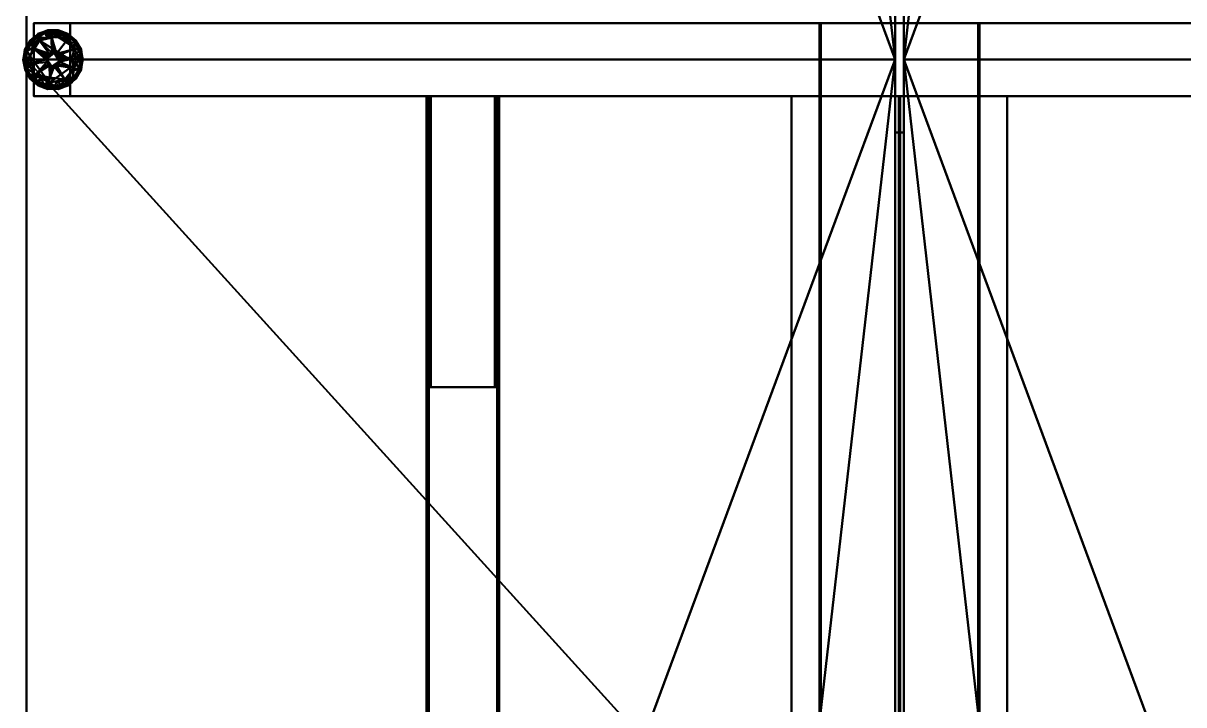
# Model space of a CAD drawing. Header units: millimetres. Extents: x -602 to 604, y -1000 to 2600.
# Drawn here: x -602 to 195, y 957 to 1425 of the extents above; entities that cross this region are included whole.
import ezdxf

# ---------------------------------------------------------------- set-up
doc = ezdxf.new("R2010")
doc.units = ezdxf.units.MM
doc.layers.add('I-FURN', color=7, linetype='Continuous', lineweight=40)

msp = doc.modelspace()

# ---------------------------------------------------------------- meshes
at = {"layer": 'I-FURN', "color": 254, "true_color": 0xd7ccc1}
mesh = msp.add_polyface(dxfattribs=at)
corners = [(-600.03, 2600, 740), (-600.03, 1400, 740), (-3, 1400, 740), (-3, 2600, 740), (-176.04, 2135.57, 740), (-56.24, 2135.57, 740), (-56.24, 1866.76, 740), (-176.04, 1866.76, 740)]
mesh.append_faces([[corners[k] for k in face] for face in [(4, 0, 7)]], dxfattribs={"vtx0": -1, "vtx1": -1, "color": 254})
mesh.append_faces([[corners[k] for k in face] for face in [(3, 5, 6, 2), (2, 6, 7)]], dxfattribs={"vtx0": -1, "vtx2": -1, "color": 254})
mesh.append_faces([[corners[k] for k in face] for face in [(1, 2, 7, 0)]], dxfattribs={"vtx1": -1, "vtx2": -1, "color": 254})
mesh.append_faces([[corners[k] for k in face] for face in [(3, 0, 4, 5)]], dxfattribs={"vtx1": -1, "vtx3": -1, "color": 254})
mesh = msp.add_polyface(dxfattribs=at)
corners = [(-600.03, 2600, 715), (-3, 2600, 715), (-3, 1400, 715), (-600.03, 1400, 715), (-176.04, 2135.57, 715), (-176.04, 1866.76, 715), (-56.24, 1866.76, 715), (-56.24, 2135.57, 715)]
mesh.append_faces([[corners[k] for k in face] for face in [(6, 2, 5)]], dxfattribs={"vtx0": -1, "vtx1": -1, "color": 254})
mesh.append_faces([[corners[k] for k in face] for face in [(4, 0, 1, 7), (0, 4, 5)]], dxfattribs={"vtx0": -1, "vtx2": -1, "color": 254})
mesh.append_faces([[corners[k] for k in face] for face in [(5, 2, 3, 0)]], dxfattribs={"vtx0": -1, "vtx3": -1, "color": 254})
mesh.append_faces([[corners[k] for k in face] for face in [(1, 2, 6, 7)]], dxfattribs={"vtx1": -1, "vtx3": -1, "color": 254})
mesh = msp.add_polyface(dxfattribs=at)
corners = [(-600.03, 1400, 740), (-600.03, 2600, 740), (-600.03, 2600, 715), (-600.03, 1400, 715)]
mesh.append_faces([[corners[k] for k in face] for face in [(0, 1, 2, 3)]], dxfattribs={"color": 254})
mesh = msp.add_polyface(dxfattribs=at)
corners = [(-3, 2600, 740), (-3, 1400, 740), (-3, 1400, 715), (-3, 2600, 715)]
mesh.append_faces([[corners[k] for k in face] for face in [(0, 1, 2, 3)]], dxfattribs={"color": 254})
mesh = msp.add_polyface(dxfattribs=at)
corners = [(600.03, 2600, 740), (3, 2600, 740), (3, 1400, 740), (600.03, 1400, 740), (176.04, 2135.57, 740), (176.04, 1866.76, 740), (56.24, 1866.76, 740), (56.24, 2135.57, 740)]
mesh.append_faces([[corners[k] for k in face] for face in [(6, 2, 5)]], dxfattribs={"vtx0": -1, "vtx1": -1, "color": 254})
mesh.append_faces([[corners[k] for k in face] for face in [(0, 4, 5), (4, 0, 1, 7)]], dxfattribs={"vtx0": -1, "vtx2": -1, "color": 254})
mesh.append_faces([[corners[k] for k in face] for face in [(5, 2, 3, 0)]], dxfattribs={"vtx0": -1, "vtx3": -1, "color": 254})
mesh.append_faces([[corners[k] for k in face] for face in [(6, 7, 1, 2)]], dxfattribs={"vtx1": -1, "vtx3": -1, "color": 254})
mesh = msp.add_polyface(dxfattribs=at)
corners = [(600.03, 2600, 715), (600.03, 1400, 715), (3, 1400, 715), (3, 2600, 715), (176.04, 2135.57, 715), (56.24, 2135.57, 715), (56.24, 1866.76, 715), (176.04, 1866.76, 715)]
mesh.append_faces([[corners[k] for k in face] for face in [(3, 5, 6, 2), (2, 6, 7, 1)]], dxfattribs={"vtx0": -1, "vtx2": -1, "color": 254})
mesh.append_faces([[corners[k] for k in face] for face in [(4, 5, 3, 0), (7, 4, 0, 1)]], dxfattribs={"vtx1": -1, "vtx3": -1, "color": 254})
mesh = msp.add_polyface(dxfattribs=at)
corners = [(3, 1400, 740), (3, 2600, 740), (3, 2600, 715), (3, 1400, 715)]
mesh.append_faces([[corners[k] for k in face] for face in [(0, 1, 2, 3)]], dxfattribs={"color": 254})
at = {"layer": 'I-FURN', "color": 142, "true_color": 0x0080c0, "transparency": 33554496}
mesh = msp.add_polyface(dxfattribs=at)
corners = [(-3, 150, 715), (-3, -900, 715), (-3, -900, 1020.13), (-3, 150, 1020.13), (-3, 1350, 715), (-3, 250, 715), (-3, 250, 1020.13), (-3, 1350, 1020.13), (-3, 2500.05, 715), (-3, 1450, 715), (-3, 1450, 1020.13), (-3, 2500.05, 1020.13)]
mesh.append_faces([[corners[k] for k in face] for face in [(2, 3, 0, 1), (6, 7, 4, 5), (10, 11, 8, 9)]], dxfattribs={"color": 142})
mesh = msp.add_polyface(dxfattribs=at)
corners = [(3, 150, 715), (3, 150, 1020.13), (3, -900, 1020.13), (3, -900, 715), (3, 1350, 715), (3, 1350, 1020.13), (3, 250, 1020.13), (3, 250, 715), (3, 2500.05, 715), (3, 2500.05, 1020.13), (3, 1450, 1020.13), (3, 1450, 715)]
mesh.append_faces([[corners[k] for k in face] for face in [(2, 3, 0, 1), (6, 7, 4, 5), (10, 11, 8, 9)]], dxfattribs={"color": 142})
at = {"layer": 'I-FURN', "color": 250, "true_color": 0x1d1d1d}
mesh = msp.add_polyface(dxfattribs=at)
corners = [(-578.21, 1420.21, 19.4), (-578.27, 1419.87, 17.72), (-578.43, 1418.93, 16.29), (-578.67, 1417.53, 15.33), (-578.95, 1415.87, 15), (-590.97, 1413.15, 15), (-597.55, 1402.72, 15), (-594.82, 1390.71, 15), (-584.4, 1384.13, 15), (-584.69, 1382.47, 15.33), (-584.93, 1381.07, 16.29), (-585.09, 1380.13, 17.72), (-585.15, 1379.8, 19.4), (-591.86, 1382.21, 19.4), (-597.33, 1386.76, 19.4), (-600.91, 1392.91, 19.4), (-602.18, 1399.91, 19.4), (-600.97, 1406.92, 19.4), (-597.45, 1413.1, 19.4), (-592.02, 1417.7, 19.4), (-585.34, 1420.17, 19.4), (-587.32, 1418.25, 16.18), (-593.08, 1384.68, 16.18), (-583.24, 1419.34, 16.49), (-589.6, 1382.29, 16.49), (-594.26, 1407.94, 15), (-596.19, 1396.72, 15), (-599.69, 1406.28, 16.16), (-599.76, 1393.88, 16.18), (-582.59, 1420.18, 19.4), (-589.27, 1381.28, 19.4), (-600.43, 1400.04, 15.89), (-596.33, 1411.71, 15.89), (-591.89, 1415.57, 15.79), (-584.96, 1414.51, 15), (-588.68, 1418.94, 19.4), (-589.91, 1418.4, 17.69), (-593.8, 1416.04, 17.58), (-594.59, 1384.48, 19.4), (-595.58, 1385.4, 17.69), (-597.07, 1388.77, 16.13), (-598.16, 1388.36, 17.75), (-589.61, 1387.42, 15), (-599.12, 1389.83, 19.4), (-582.61, 1417.91, 15.4), (-588.53, 1383.43, 15.4), (-601.58, 1403.42, 19.4), (-601.67, 1401.61, 17.48), (-601.56, 1397.03, 17.58), (-599.21, 1409.8, 17.54), (-596.81, 1413.1, 17.39), (-594.73, 1415.4, 19.4), (-599.98, 1391.78, 17.5), (-601.1, 1405.36, 17.67), (-601.55, 1396.41, 19.4), (-599.21, 1410.01, 19.4)]
mesh.append_faces([[corners[k] for k in face] for face in [(29, 23, 20), (6, 27, 25), (3, 23, 2), (9, 45, 8), (7, 28, 26), (34, 44, 4), (46, 47, 16), (51, 50, 18)]], dxfattribs={"vtx0": -1, "vtx1": -1, "color": 250})
mesh.append_faces([[corners[k] for k in face] for face in [(19, 36, 37), (44, 23, 3), (47, 48, 16), (27, 53, 49), (36, 23, 21), (23, 29, 1), (37, 36, 33), (21, 34, 33), (5, 32, 33), (40, 41, 52), (25, 27, 32), (49, 50, 32), (39, 14, 41), (45, 9, 24), (31, 27, 6), (11, 30, 24), (39, 40, 22), (27, 49, 32), (26, 28, 31), (39, 24, 13), (47, 27, 31), (21, 44, 34), (23, 36, 20), (33, 36, 21), (50, 33, 32), (50, 51, 37), (41, 40, 39), (24, 39, 22), (28, 7, 40), (40, 42, 22), (41, 43, 52), (21, 23, 44), (24, 22, 45), (42, 45, 22), (53, 27, 47), (48, 31, 28), (31, 48, 47), (48, 28, 52), (49, 18, 50), (48, 52, 15), (33, 50, 37), (40, 52, 28), (46, 53, 47), (49, 53, 17)]], dxfattribs={"vtx0": -1, "vtx1": -1, "vtx2": -1, "color": 250})
mesh.append_faces([[corners[k] for k in face] for face in [(40, 7, 42), (32, 5, 25), (24, 10, 11), (24, 9, 10), (41, 14, 43), (45, 42, 8), (52, 43, 15)]], dxfattribs={"vtx0": -1, "vtx2": -1, "color": 250})
mesh.append_faces([[corners[k] for k in face] for face in [(36, 19, 35, 20), (39, 13, 38, 14), (48, 15, 54, 16)]], dxfattribs={"vtx0": -1, "vtx3": -1, "color": 250})
mesh.append_faces([[corners[k] for k in face] for face in [(3, 4, 44), (1, 2, 23), (6, 26, 31), (46, 17, 53), (30, 13, 24), (34, 5, 33), (55, 18, 49, 17), (51, 19, 37)]], dxfattribs={"vtx1": -1, "vtx2": -1, "color": 250})
mesh.append_faces([[corners[k] for k in face] for face in [(29, 0, 1), (11, 12, 30)]], dxfattribs={"vtx2": -1, "color": 250})
mesh = msp.add_polyface(dxfattribs=at)
corners = [(-578.21, 1420.2, 19.4), (-585.36, 1420.16, 19.4), (-592.03, 1417.69, 19.4), (-597.45, 1413.09, 19.41), (-600.98, 1406.92, 19.41), (-602.18, 1399.92, 19.41), (-600.92, 1392.92, 19.41), (-597.34, 1386.77, 19.4), (-591.88, 1382.22, 19.4), (-585.15, 1379.8, 19.4), (-577.99, 1379.84, 19.4), (-571.32, 1382.31, 19.4), (-565.9, 1386.91, 19.41), (-562.38, 1393.08, 19.41), (-561.18, 1400.08, 19.41), (-562.44, 1407.08, 19.41), (-566.02, 1413.22, 19.4), (-571.48, 1417.78, 19.4), (-582.47, 1395.37, 28.28), (-584.01, 1395.92, 28.27), (-585.26, 1396.96, 28.23), (-586.09, 1398.37, 28.18), (-586.38, 1399.98, 28.11), (-586.1, 1401.59, 28.03), (-585.29, 1403, 27.96), (-584.05, 1404.06, 27.9), (-582.52, 1404.63, 27.86), (-580.88, 1404.63, 27.85), (-579.35, 1404.08, 27.86), (-578.09, 1403.04, 27.9), (-577.27, 1401.63, 27.96), (-576.98, 1400.02, 28.03), (-577.25, 1398.41, 28.11), (-578.06, 1397, 28.18), (-579.31, 1395.94, 28.23), (-580.84, 1395.38, 28.27), (-595.39, 1407.88, 25.45), (-582.72, 1415.64, 25.15), (-567.26, 1407.18, 25.17), (-593.77, 1389.78, 26.05), (-573.68, 1386.34, 26.05), (-567.36, 1394.12, 25.91), (-585.25, 1382.4, 24.89), (-599.27, 1397.16, 24.65), (-563.29, 1401.02, 23.89), (-571.31, 1414.44, 24.03), (-568.81, 1400.48, 26.61), (-594.74, 1415.39, 19.41), (-591.98, 1414.3, 24.24), (-588.7, 1418.93, 19.4), (-580.94, 1419.37, 22.52), (-599.13, 1389.85, 19.41), (-583.8, 1387.62, 27.3), (-568.61, 1384.61, 19.41), (-568.08, 1386.71, 23.67), (-593.02, 1384.78, 23.85), (-576.84, 1381.43, 23.59)]
mesh.append_faces([[corners[k] for k in face] for face in [(13, 54, 12), (22, 43, 21), (7, 55, 51), (2, 48, 49), (6, 43, 5), (51, 43, 6), (10, 42, 9), (19, 52, 18), (33, 41, 32), (47, 48, 2), (32, 46, 31), (49, 50, 1), (8, 55, 7)]], dxfattribs={"vtx0": -1, "vtx1": -1, "color": 250})
mesh.append_faces([[corners[k] for k in face] for face in [(25, 48, 36), (54, 40, 11), (48, 37, 49), (41, 40, 54), (48, 47, 36), (26, 37, 48), (42, 56, 52), (35, 52, 40), (38, 16, 45), (45, 17, 50), (38, 45, 28), (46, 44, 38), (41, 13, 44), (44, 46, 41), (46, 32, 41), (8, 42, 55), (28, 45, 37), (4, 43, 36), (15, 38, 44), (36, 43, 22), (43, 51, 39), (39, 52, 19), (42, 10, 56), (45, 50, 37), (41, 34, 40), (50, 49, 37), (54, 13, 41), (52, 55, 42), (21, 43, 39), (52, 39, 55), (46, 38, 29), (51, 55, 39), (11, 40, 56), (52, 56, 40)]], dxfattribs={"vtx0": -1, "vtx1": -1, "vtx2": -1, "color": 250})
mesh.append_faces([[corners[k] for k in face] for face in [(36, 24, 25), (36, 22, 23), (48, 25, 26), (37, 26, 27), (50, 17, 0), (38, 28, 29), (44, 13, 14), (39, 20, 21), (37, 27, 28), (42, 8, 9), (41, 33, 34), (46, 30, 31), (44, 14, 15)]], dxfattribs={"vtx0": -1, "vtx2": -1, "color": 250})
mesh.append_faces([[corners[k] for k in face] for face in [(53, 12, 54, 11), (15, 16, 38), (23, 24, 36), (16, 17, 45), (29, 30, 46), (4, 5, 43), (0, 1, 50), (19, 20, 39), (3, 4, 36), (34, 35, 40), (35, 18, 52), (47, 3, 36), (10, 11, 56)]], dxfattribs={"vtx1": -1, "vtx2": -1, "color": 250})
mesh = msp.add_polyface(dxfattribs=at)
corners = [(-594.97, 1425, 715), (595.24, 1425, 715), (595.24, 1425, 32.81), (570.24, 1425, 32.81), (570.24, 1425, 665), (-569.97, 1425, 665), (-569.97, 1425, 32.81), (-594.97, 1425, 32.81)]
mesh.append_faces([[corners[k] for k in face] for face in [(4, 1, 2, 3)]], dxfattribs={"vtx0": -1, "color": 250})
mesh.append_faces([[corners[k] for k in face] for face in [(7, 0, 5, 6)]], dxfattribs={"vtx1": -1, "color": 250})
mesh.append_faces([[corners[k] for k in face] for face in [(4, 5, 0, 1)]], dxfattribs={"vtx1": -1, "vtx3": -1, "color": 250})
mesh = msp.add_polyface(dxfattribs=at)
corners = [(595.24, 1425, 715), (-594.97, 1425, 715), (-594.97, 1375, 715), (595.24, 1375, 715)]
mesh.append_faces([[corners[k] for k in face] for face in [(3, 0, 1, 2)]], dxfattribs={"color": 250})
mesh = msp.add_polyface(dxfattribs=at)
corners = [(-594.97, 1425, 32.81), (-569.97, 1425, 32.81), (-569.97, 1375, 32.81), (-594.97, 1375, 32.81)]
mesh.append_faces([[corners[k] for k in face] for face in [(3, 0, 1, 2)]], dxfattribs={"color": 250})
mesh = msp.add_polyface(dxfattribs=at)
corners = [(-594.97, 1425, 715), (-594.97, 1425, 32.81), (-594.97, 1375, 32.81), (-594.97, 1375, 715)]
mesh.append_faces([[corners[k] for k in face] for face in [(0, 1, 2, 3)]], dxfattribs={"color": 250})
mesh = msp.add_polyface(dxfattribs=at)
corners = [(-584.4, 1384.13, 15), (-572.38, 1386.85, 15), (-565.81, 1397.28, 15), (-568.53, 1409.29, 15), (-578.95, 1415.87, 15), (-578.67, 1417.53, 15.33), (-578.43, 1418.93, 16.29), (-578.27, 1419.87, 17.72), (-578.21, 1420.21, 19.4), (-571.5, 1417.79, 19.4), (-566.03, 1413.24, 19.4), (-562.44, 1407.09, 19.4), (-561.18, 1400.09, 19.4), (-562.38, 1393.08, 19.4), (-565.91, 1386.9, 19.4), (-571.34, 1382.3, 19.4), (-578.02, 1379.83, 19.4), (-585.15, 1379.8, 19.4), (-585.09, 1380.13, 17.72), (-584.93, 1381.07, 16.29), (-584.69, 1382.47, 15.33), (-576.03, 1381.76, 16.18), (-570.27, 1415.32, 16.18), (-580.11, 1380.66, 16.49), (-573.76, 1417.71, 16.49), (-569.1, 1392.07, 15), (-567.17, 1403.29, 15), (-563.67, 1393.72, 16.16), (-563.59, 1406.12, 16.18), (-580.77, 1379.82, 19.4), (-574.09, 1418.73, 19.4), (-562.92, 1399.97, 15.89), (-567.03, 1388.29, 15.89), (-571.47, 1384.43, 15.79), (-578.39, 1385.49, 15), (-574.68, 1381.06, 19.4), (-573.44, 1381.61, 17.69), (-569.55, 1383.96, 17.58), (-568.76, 1415.52, 19.4), (-567.78, 1414.6, 17.69), (-566.29, 1411.23, 16.13), (-565.19, 1411.64, 17.75), (-573.74, 1412.58, 15), (-564.24, 1410.17, 19.4), (-580.74, 1382.09, 15.4), (-574.83, 1416.57, 15.4), (-561.78, 1396.58, 19.4), (-561.68, 1398.39, 17.48), (-561.79, 1402.97, 17.58), (-564.15, 1390.2, 17.54), (-566.55, 1386.9, 17.39), (-568.63, 1384.6, 19.4), (-563.37, 1408.22, 17.5), (-562.26, 1394.64, 17.67), (-561.81, 1403.59, 19.4), (-564.15, 1389.99, 19.4)]
mesh.append_faces([[corners[k] for k in face] for face in [(29, 23, 16), (2, 27, 25), (5, 45, 4), (3, 28, 26), (34, 44, 0), (46, 47, 12), (51, 50, 14)]], dxfattribs={"vtx0": -1, "vtx1": -1, "color": 250})
mesh.append_faces([[corners[k] for k in face] for face in [(15, 36, 37), (44, 23, 20), (47, 48, 12), (27, 53, 49), (36, 23, 21), (23, 29, 18), (37, 36, 33), (21, 34, 33), (7, 30, 24), (32, 33, 1), (39, 24, 9), (25, 27, 32), (49, 50, 32), (39, 10, 41), (45, 5, 24), (31, 27, 2), (40, 41, 52), (39, 40, 22), (27, 49, 32), (26, 28, 31), (47, 27, 31), (21, 44, 34), (23, 36, 16), (33, 36, 21), (50, 33, 32), (50, 51, 37), (41, 40, 39), (24, 39, 22), (28, 3, 40), (40, 42, 22), (41, 43, 52), (21, 23, 44), (24, 22, 45), (42, 45, 22), (53, 27, 47), (48, 31, 28), (31, 48, 47), (48, 28, 52), (49, 14, 50), (48, 52, 11), (33, 50, 37), (40, 52, 28), (46, 53, 47), (49, 53, 13)]], dxfattribs={"vtx0": -1, "vtx1": -1, "vtx2": -1, "color": 250})
mesh.append_faces([[corners[k] for k in face] for face in [(23, 19, 20), (40, 3, 42), (24, 5, 6), (24, 6, 7), (32, 1, 25), (41, 10, 43), (45, 42, 4), (52, 43, 11)]], dxfattribs={"vtx0": -1, "vtx2": -1, "color": 250})
mesh.append_faces([[corners[k] for k in face] for face in [(36, 15, 35, 16), (39, 9, 38, 10), (48, 11, 54, 12)]], dxfattribs={"vtx0": -1, "vtx3": -1, "color": 250})
mesh.append_faces([[corners[k] for k in face] for face in [(2, 26, 31), (20, 0, 44), (18, 19, 23), (46, 13, 53), (30, 9, 24), (34, 1, 33), (55, 14, 49, 13), (51, 15, 37)]], dxfattribs={"vtx1": -1, "vtx2": -1, "color": 250})
mesh.append_faces([[corners[k] for k in face] for face in [(29, 17, 18), (7, 8, 30)]], dxfattribs={"vtx2": -1, "color": 250})
mesh = msp.add_polyface(dxfattribs=at)
corners = [(-569.97, 1425, 665), (570.24, 1425, 665), (570.24, 1375, 665), (-569.97, 1375, 665)]
mesh.append_faces([[corners[k] for k in face] for face in [(0, 1, 2, 3)]], dxfattribs={"color": 250})
mesh = msp.add_polyface(dxfattribs=at)
corners = [(-569.97, 1425, 32.81), (-569.97, 1425, 665), (-569.97, 1375, 665), (-569.97, 1375, 32.81)]
mesh.append_faces([[corners[k] for k in face] for face in [(0, 1, 2, 3)]], dxfattribs={"color": 250})
mesh = msp.add_polyface(dxfattribs=at)
corners = [(-55, 1375, 665), (-54.1, 1375, 665), (-54.1, 1425, 665), (-55, 1425, 665)]
mesh.append_faces([[corners[k] for k in face] for face in [(0, 1, 2, 3)]], dxfattribs={"color": 250})
mesh = msp.add_polyface(dxfattribs=at)
corners = [(-55, 1375, 605), (-55, 1375, 665), (-55, 1425, 665), (-55, 1425, 605)]
mesh.append_faces([[corners[k] for k in face] for face in [(0, 1, 2, 3)]], dxfattribs={"color": 250})
mesh = msp.add_polyface(dxfattribs=at)
corners = [(55, 1375, 605), (-55, 1375, 605), (-55, 1425, 605), (55, 1425, 605)]
mesh.append_faces([[corners[k] for k in face] for face in [(0, 1, 2, 3)]], dxfattribs={"color": 250})
mesh = msp.add_polyface(dxfattribs=at)
corners = [(-54.1, 1375, 605.9), (54.1, 1375, 605.9), (54.1, 1425, 605.9), (-54.1, 1425, 605.9)]
mesh.append_faces([[corners[k] for k in face] for face in [(0, 1, 2, 3)]], dxfattribs={"color": 250})
mesh = msp.add_polyface(dxfattribs=at)
corners = [(-54.1, 1375, 665), (-54.1, 1375, 605.9), (-54.1, 1425, 605.9), (-54.1, 1425, 665)]
mesh.append_faces([[corners[k] for k in face] for face in [(3, 0, 1, 2)]], dxfattribs={"color": 250})
mesh = msp.add_polyface(dxfattribs=at)
corners = [(54.1, 1375, 665), (55, 1375, 665), (55, 1425, 665), (54.1, 1425, 665)]
mesh.append_faces([[corners[k] for k in face] for face in [(3, 0, 1, 2)]], dxfattribs={"color": 250})
mesh = msp.add_polyface(dxfattribs=at)
corners = [(54.1, 1375, 605.9), (54.1, 1375, 665), (54.1, 1425, 665), (54.1, 1425, 605.9)]
mesh.append_faces([[corners[k] for k in face] for face in [(0, 1, 2, 3)]], dxfattribs={"color": 250})
mesh = msp.add_polyface(dxfattribs=at)
corners = [(55, 1375, 665), (55, 1375, 605), (55, 1425, 605), (55, 1425, 665)]
mesh.append_faces([[corners[k] for k in face] for face in [(0, 1, 2, 3)]], dxfattribs={"color": 250})
mesh = msp.add_polyface(dxfattribs=at)
corners = [(-584.4, 1384.13, 15), (-594.82, 1390.71, 15), (-597.55, 1402.72, 15), (-590.97, 1413.15, 15), (-578.95, 1415.87, 15), (-568.53, 1409.29, 15), (-565.81, 1397.28, 15), (-572.38, 1386.85, 15)]
mesh.append_faces([[corners[k] for k in face] for face in [(6, 3, 4, 5), (0, 6, 7)]], dxfattribs={"vtx0": -1, "color": 250})
mesh.append_faces([[corners[k] for k in face] for face in [(1, 2, 0)]], dxfattribs={"vtx1": -1, "color": 250})
mesh.append_faces([[corners[k] for k in face] for face in [(2, 3, 6, 0)]], dxfattribs={"vtx1": -1, "vtx2": -1, "vtx3": -1, "color": 250})
mesh = msp.add_polyface(dxfattribs=at)
corners = [(-582.47, 1395.37, 28.28), (-582.47, 1395.37, 33.71), (-582.47, 1395.37, 39.14), (-582.47, 1395.37, 44.57), (-582.47, 1395.37, 50), (-586.31, 1400.8, 50), (-580.88, 1404.63, 50), (-580.88, 1404.63, 44.46), (-580.88, 1404.63, 38.92), (-580.88, 1404.63, 33.38), (-580.88, 1404.63, 27.85), (-582.52, 1404.63, 27.86), (-584.05, 1404.06, 27.9), (-585.29, 1403, 27.96), (-586.1, 1401.59, 28.03), (-586.38, 1399.98, 28.11), (-586.09, 1398.37, 28.18), (-585.26, 1396.96, 28.23), (-584.01, 1395.92, 28.27)]
mesh.append_faces([[corners[k] for k in face] for face in [(5, 2, 3, 4), (11, 9, 10)]], dxfattribs={"vtx0": -1, "color": 250})
mesh.append_faces([[corners[k] for k in face] for face in [(18, 1, 17), (14, 8, 13)]], dxfattribs={"vtx0": -1, "vtx1": -1, "color": 250})
mesh.append_faces([[corners[k] for k in face] for face in [(15, 2, 5), (8, 15, 5)]], dxfattribs={"vtx0": -1, "vtx1": -1, "vtx2": -1, "color": 250})
mesh.append_faces([[corners[k] for k in face] for face in [(16, 1, 2), (8, 14, 15), (13, 8, 9), (9, 11, 12)]], dxfattribs={"vtx0": -1, "vtx2": -1, "color": 250})
mesh.append_faces([[corners[k] for k in face] for face in [(16, 17, 1), (15, 16, 2), (12, 13, 9)]], dxfattribs={"vtx1": -1, "vtx2": -1, "color": 250})
mesh.append_faces([[corners[k] for k in face] for face in [(18, 0, 1)]], dxfattribs={"vtx2": -1, "color": 250})
mesh.append_faces([[corners[k] for k in face] for face in [(5, 6, 7, 8)]], dxfattribs={"vtx3": -1, "color": 250})
at = {"layer": 'I-FURN', "color": 250, "true_color": 0x262626}
mesh = msp.add_polyface(dxfattribs=at)
corners = [(-582.47, 1395.37, 50), (-577.05, 1399.21, 50), (-580.88, 1404.63, 50), (-586.31, 1400.8, 50)]
mesh.append_faces([[corners[k] for k in face] for face in [(2, 3, 0, 1)]], dxfattribs={"color": 250})
at = {"layer": 'I-FURN', "color": 250, "true_color": 0x1d1d1d}
mesh = msp.add_polyface(dxfattribs=at)
corners = [(-580.88, 1404.63, 50), (-577.05, 1399.21, 50), (-582.47, 1395.37, 50), (-582.47, 1395.37, 44.57), (-582.47, 1395.37, 39.14), (-582.47, 1395.37, 33.71), (-582.47, 1395.37, 28.28), (-580.84, 1395.38, 28.27), (-579.31, 1395.94, 28.23), (-578.06, 1397, 28.18), (-577.25, 1398.41, 28.11), (-576.98, 1400.02, 28.03), (-577.27, 1401.63, 27.96), (-578.09, 1403.04, 27.9), (-579.35, 1404.08, 27.86), (-580.88, 1404.63, 27.85), (-580.88, 1404.63, 33.38), (-580.88, 1404.63, 38.92), (-580.88, 1404.63, 44.46)]
mesh.append_faces([[corners[k] for k in face] for face in [(1, 17, 18, 0)]], dxfattribs={"vtx0": -1, "color": 250})
mesh.append_faces([[corners[k] for k in face] for face in [(11, 17, 10), (9, 5, 8)]], dxfattribs={"vtx0": -1, "vtx1": -1, "color": 250})
mesh.append_faces([[corners[k] for k in face] for face in [(4, 10, 1), (1, 10, 17)]], dxfattribs={"vtx0": -1, "vtx1": -1, "vtx2": -1, "color": 250})
mesh.append_faces([[corners[k] for k in face] for face in [(16, 12, 13), (17, 11, 12), (9, 4, 5)]], dxfattribs={"vtx0": -1, "vtx2": -1, "color": 250})
mesh.append_faces([[corners[k] for k in face] for face in [(15, 16, 14), (3, 4, 1, 2), (6, 7, 5)]], dxfattribs={"vtx1": -1, "color": 250})
mesh.append_faces([[corners[k] for k in face] for face in [(16, 17, 12), (13, 14, 16), (9, 10, 4), (7, 8, 5)]], dxfattribs={"vtx1": -1, "vtx2": -1, "color": 250})
at = {"layer": 'I-FURN', "color": 254, "true_color": 0xd7ccc1}
mesh = msp.add_polyface(dxfattribs=at)
corners = [(-600.03, 200, 740), (-3, 200, 740), (-3, 1400, 740), (-600.03, 1400, 740), (-176.04, 664.43, 740), (-176.04, 933.24, 740), (-56.24, 933.24, 740), (-56.24, 664.43, 740)]
mesh.append_faces([[corners[k] for k in face] for face in [(6, 2, 5)]], dxfattribs={"vtx0": -1, "vtx1": -1, "color": 254})
mesh.append_faces([[corners[k] for k in face] for face in [(0, 4, 5), (4, 0, 1, 7)]], dxfattribs={"vtx0": -1, "vtx2": -1, "color": 254})
mesh.append_faces([[corners[k] for k in face] for face in [(5, 2, 3, 0)]], dxfattribs={"vtx0": -1, "vtx3": -1, "color": 254})
mesh.append_faces([[corners[k] for k in face] for face in [(6, 7, 1, 2)]], dxfattribs={"vtx1": -1, "vtx3": -1, "color": 254})
mesh = msp.add_polyface(dxfattribs=at)
corners = [(-600.03, 200, 715), (-600.03, 1400, 715), (-3, 1400, 715), (-3, 200, 715), (-176.04, 664.43, 715), (-56.24, 664.43, 715), (-56.24, 933.24, 715), (-176.04, 933.24, 715)]
mesh.append_faces([[corners[k] for k in face] for face in [(3, 5, 6, 2), (2, 6, 7, 1)]], dxfattribs={"vtx0": -1, "vtx2": -1, "color": 254})
mesh.append_faces([[corners[k] for k in face] for face in [(4, 5, 3, 0), (7, 4, 0, 1)]], dxfattribs={"vtx1": -1, "vtx3": -1, "color": 254})
mesh = msp.add_polyface(dxfattribs=at)
corners = [(-600.03, 1400, 740), (-3, 1400, 740), (-3, 1400, 715), (-600.03, 1400, 715)]
mesh.append_faces([[corners[k] for k in face] for face in [(3, 0, 1, 2)]], dxfattribs={"color": 254})
mesh = msp.add_polyface(dxfattribs=at)
corners = [(-600.03, 200, 740), (-600.03, 1400, 740), (-600.03, 1400, 715), (-600.03, 200, 715)]
mesh.append_faces([[corners[k] for k in face] for face in [(0, 1, 2, 3)]], dxfattribs={"color": 254})
mesh = msp.add_polyface(dxfattribs=at)
corners = [(-3, 1400, 740), (-600.03, 1400, 740), (-600.03, 1400, 715), (-3, 1400, 715)]
mesh.append_faces([[corners[k] for k in face] for face in [(3, 0, 1, 2)]], dxfattribs={"color": 254})
mesh = msp.add_polyface(dxfattribs=at)
corners = [(-3, 1400, 740), (-3, 200, 740), (-3, 200, 715), (-3, 1400, 715)]
mesh.append_faces([[corners[k] for k in face] for face in [(0, 1, 2, 3)]], dxfattribs={"color": 254})
mesh = msp.add_polyface(dxfattribs=at)
corners = [(600.03, 200, 740), (600.03, 1400, 740), (3, 1400, 740), (3, 200, 740), (176.04, 664.43, 740), (56.24, 664.43, 740), (56.24, 933.24, 740), (176.04, 933.24, 740)]
mesh.append_faces([[corners[k] for k in face] for face in [(4, 0, 7)]], dxfattribs={"vtx0": -1, "vtx1": -1, "color": 254})
mesh.append_faces([[corners[k] for k in face] for face in [(3, 5, 6, 2), (2, 6, 7)]], dxfattribs={"vtx0": -1, "vtx2": -1, "color": 254})
mesh.append_faces([[corners[k] for k in face] for face in [(1, 2, 7, 0)]], dxfattribs={"vtx1": -1, "vtx2": -1, "color": 254})
mesh.append_faces([[corners[k] for k in face] for face in [(3, 0, 4, 5)]], dxfattribs={"vtx1": -1, "vtx3": -1, "color": 254})
mesh = msp.add_polyface(dxfattribs=at)
corners = [(600.03, 200, 715), (3, 200, 715), (3, 1400, 715), (600.03, 1400, 715), (176.04, 664.43, 715), (176.04, 933.24, 715), (56.24, 933.24, 715), (56.24, 664.43, 715)]
mesh.append_faces([[corners[k] for k in face] for face in [(6, 2, 5)]], dxfattribs={"vtx0": -1, "vtx1": -1, "color": 254})
mesh.append_faces([[corners[k] for k in face] for face in [(4, 0, 1, 7), (0, 4, 5)]], dxfattribs={"vtx0": -1, "vtx2": -1, "color": 254})
mesh.append_faces([[corners[k] for k in face] for face in [(5, 2, 3, 0)]], dxfattribs={"vtx0": -1, "vtx3": -1, "color": 254})
mesh.append_faces([[corners[k] for k in face] for face in [(1, 2, 6, 7)]], dxfattribs={"vtx1": -1, "vtx3": -1, "color": 254})
mesh = msp.add_polyface(dxfattribs=at)
corners = [(3, 200, 740), (3, 1400, 740), (3, 1400, 715), (3, 200, 715)]
mesh.append_faces([[corners[k] for k in face] for face in [(0, 1, 2, 3)]], dxfattribs={"color": 254})
mesh = msp.add_polyface(dxfattribs=at)
corners = [(3, 1400, 740), (600.03, 1400, 740), (600.03, 1400, 715), (3, 1400, 715)]
mesh.append_faces([[corners[k] for k in face] for face in [(3, 0, 1, 2)]], dxfattribs={"color": 254})
mesh = msp.add_polyface(dxfattribs=at)
corners = [(600.03, 1400, 740), (3, 1400, 740), (3, 1400, 715), (600.03, 1400, 715)]
mesh.append_faces([[corners[k] for k in face] for face in [(3, 0, 1, 2)]], dxfattribs={"color": 254})
at = {"layer": 'I-FURN', "color": 250, "true_color": 0x1d1d1d}
mesh = msp.add_polyface(dxfattribs=at)
corners = [(-594.97, 1375, 715), (-594.97, 1375, 32.81), (-569.97, 1375, 32.81), (-569.97, 1375, 665), (570.24, 1375, 665), (570.24, 1375, 32.81), (595.24, 1375, 32.81), (595.24, 1375, 715)]
mesh.append_faces([[corners[k] for k in face] for face in [(3, 0, 1, 2)]], dxfattribs={"vtx0": -1, "color": 250})
mesh.append_faces([[corners[k] for k in face] for face in [(6, 7, 4, 5)]], dxfattribs={"vtx1": -1, "color": 250})
mesh.append_faces([[corners[k] for k in face] for face in [(3, 4, 7, 0)]], dxfattribs={"vtx1": -1, "vtx3": -1, "color": 250})
mesh = msp.add_polyface(dxfattribs=at)
corners = [(-325, 1375, 715), (-275, 1375, 715), (-275, 1375, 665), (-325, 1375, 665), (-323.5, 1375, 713.5), (-323.5, 1375, 666.5), (-276.5, 1375, 666.5), (-276.5, 1375, 713.5)]
mesh.append_faces([[corners[k] for k in face] for face in [(3, 5, 6, 2), (2, 6, 7, 1)]], dxfattribs={"vtx0": -1, "vtx2": -1, "color": 250})
mesh.append_faces([[corners[k] for k in face] for face in [(4, 5, 3, 0), (7, 4, 0, 1)]], dxfattribs={"vtx1": -1, "vtx3": -1, "color": 250})
mesh = msp.add_polyface(dxfattribs=at)
corners = [(-325, 225, 715), (-275, 225, 715), (-275, 1375, 715), (-325, 1375, 715)]
mesh.append_faces([[corners[k] for k in face] for face in [(3, 0, 1, 2)]], dxfattribs={"color": 250})
mesh = msp.add_polyface(dxfattribs=at)
corners = [(-275, 225, 665), (-325, 225, 665), (-325, 1375, 665), (-275, 1375, 665)]
mesh.append_faces([[corners[k] for k in face] for face in [(0, 1, 2, 3)]], dxfattribs={"color": 250})
mesh = msp.add_polyface(dxfattribs=at)
corners = [(-325, 225, 665), (-325, 225, 715), (-325, 1375, 715), (-325, 1375, 665)]
mesh.append_faces([[corners[k] for k in face] for face in [(3, 0, 1, 2)]], dxfattribs={"color": 250})
mesh = msp.add_polyface(dxfattribs=at)
corners = [(-323.5, 225, 713.5), (-323.5, 225, 666.5), (-323.5, 1375, 666.5), (-323.5, 1375, 713.5)]
mesh.append_faces([[corners[k] for k in face] for face in [(0, 1, 2, 3)]], dxfattribs={"color": 250})
mesh = msp.add_polyface(dxfattribs=at)
corners = [(-323.5, 225, 666.5), (-276.5, 225, 666.5), (-276.5, 1375, 666.5), (-323.5, 1375, 666.5)]
mesh.append_faces([[corners[k] for k in face] for face in [(3, 0, 1, 2)]], dxfattribs={"color": 250})
mesh = msp.add_polyface(dxfattribs=at)
corners = [(-276.5, 225, 713.5), (-323.5, 225, 713.5), (-323.5, 1375, 713.5), (-276.5, 1375, 713.5)]
mesh.append_faces([[corners[k] for k in face] for face in [(0, 1, 2, 3)]], dxfattribs={"color": 250})
mesh = msp.add_polyface(dxfattribs=at)
corners = [(-323.5, 1375, 666.5), (-323.5, 1375, 713.5), (-276.5, 1375, 713.5), (-276.5, 1375, 666.5), (-278, 1375, 666.5), (-278, 1375, 712), (-322, 1375, 712), (-322, 1375, 666.5)]
mesh.append_faces([[corners[k] for k in face] for face in [(2, 5, 6, 1)]], dxfattribs={"vtx0": -1, "vtx2": -1, "color": 250})
mesh.append_faces([[corners[k] for k in face] for face in [(3, 4, 5, 2)]], dxfattribs={"vtx2": -1, "color": 250})
mesh.append_faces([[corners[k] for k in face] for face in [(6, 7, 0, 1)]], dxfattribs={"vtx3": -1, "color": 250})
mesh = msp.add_polyface(dxfattribs=at)
corners = [(-323.5, 1175, 713.5), (-276.5, 1175, 713.5), (-276.5, 1375, 713.5), (-323.5, 1375, 713.5)]
mesh.append_faces([[corners[k] for k in face] for face in [(0, 1, 2, 3)]], dxfattribs={"color": 250})
mesh = msp.add_polyface(dxfattribs=at)
corners = [(-323.5, 1175, 666.5), (-323.5, 1175, 713.5), (-323.5, 1375, 713.5), (-323.5, 1375, 666.5)]
mesh.append_faces([[corners[k] for k in face] for face in [(3, 0, 1, 2)]], dxfattribs={"color": 250})
mesh = msp.add_polyface(dxfattribs=at)
corners = [(-322, 1175, 666.5), (-323.5, 1175, 666.5), (-323.5, 1375, 666.5), (-322, 1375, 666.5)]
mesh.append_faces([[corners[k] for k in face] for face in [(0, 1, 2, 3)]], dxfattribs={"color": 250})
mesh = msp.add_polyface(dxfattribs=at)
corners = [(-278, 1175, 712), (-322, 1175, 712), (-322, 1375, 712), (-278, 1375, 712)]
mesh.append_faces([[corners[k] for k in face] for face in [(0, 1, 2, 3)]], dxfattribs={"color": 250})
mesh = msp.add_polyface(dxfattribs=at)
corners = [(-322, 1175, 712), (-322, 1175, 666.5), (-322, 1375, 666.5), (-322, 1375, 712)]
mesh.append_faces([[corners[k] for k in face] for face in [(3, 0, 1, 2)]], dxfattribs={"color": 250})
mesh = msp.add_polyface(dxfattribs=at)
corners = [(-276.5, 1175, 666.5), (-278, 1175, 666.5), (-278, 1375, 666.5), (-276.5, 1375, 666.5)]
mesh.append_faces([[corners[k] for k in face] for face in [(3, 0, 1, 2)]], dxfattribs={"color": 250})
mesh = msp.add_polyface(dxfattribs=at)
corners = [(-278, 1175, 666.5), (-278, 1175, 712), (-278, 1375, 712), (-278, 1375, 666.5)]
mesh.append_faces([[corners[k] for k in face] for face in [(0, 1, 2, 3)]], dxfattribs={"color": 250})
mesh = msp.add_polyface(dxfattribs=at)
corners = [(-276.5, 225, 666.5), (-276.5, 225, 713.5), (-276.5, 1375, 713.5), (-276.5, 1375, 666.5)]
mesh.append_faces([[corners[k] for k in face] for face in [(0, 1, 2, 3)]], dxfattribs={"color": 250})
mesh = msp.add_polyface(dxfattribs=at)
corners = [(-276.5, 1175, 713.5), (-276.5, 1175, 666.5), (-276.5, 1375, 666.5), (-276.5, 1375, 713.5)]
mesh.append_faces([[corners[k] for k in face] for face in [(0, 1, 2, 3)]], dxfattribs={"color": 250})
mesh = msp.add_polyface(dxfattribs=at)
corners = [(-275, 225, 715), (-275, 225, 665), (-275, 1375, 665), (-275, 1375, 715)]
mesh.append_faces([[corners[k] for k in face] for face in [(0, 1, 2, 3)]], dxfattribs={"color": 250})
mesh = msp.add_polyface(dxfattribs=at)
corners = [(-54.1, 1375, 715), (-54.1, 1375, 605.9), (-0.5, 1375, 605.9), (-0.5, 1375, 655.9), (0.5, 1375, 655.9), (0.5, 1375, 605.9), (54.1, 1375, 605.9), (54.1, 1375, 714.1), (54.1, 1375, 715), (74.1, 1375, 715), (74.1, 1375, 714.1), (55, 1375, 714.1), (55, 1375, 605), (-55, 1375, 605), (-55, 1375, 714.1), (-74.1, 1375, 714.1), (-74.1, 1375, 715)]
mesh.append_faces([[corners[k] for k in face] for face in [(11, 8, 9, 10)]], dxfattribs={"vtx0": -1, "color": 250})
mesh.append_faces([[corners[k] for k in face] for face in [(12, 6, 11)]], dxfattribs={"vtx0": -1, "vtx1": -1, "color": 250})
mesh.append_faces([[corners[k] for k in face] for face in [(1, 13, 14, 0), (13, 1, 2, 12)]], dxfattribs={"vtx0": -1, "vtx2": -1, "color": 250})
mesh.append_faces([[corners[k] for k in face] for face in [(16, 0, 14, 15)]], dxfattribs={"vtx1": -1, "color": 250})
mesh.append_faces([[corners[k] for k in face] for face in [(7, 8, 11, 6)]], dxfattribs={"vtx1": -1, "vtx2": -1, "color": 250})
mesh.append_faces([[corners[k] for k in face] for face in [(5, 6, 12, 2)]], dxfattribs={"vtx1": -1, "vtx2": -1, "vtx3": -1, "color": 250})
mesh.append_faces([[corners[k] for k in face] for face in [(3, 4, 5, 2)]], dxfattribs={"vtx2": -1, "color": 250})
mesh = msp.add_polyface(dxfattribs=at)
corners = [(-54.1, 1375, 715), (-74.1, 1375, 715), (-74.1, 225, 715), (-54.1, 225, 715)]
mesh.append_faces([[corners[k] for k in face] for face in [(3, 0, 1, 2)]], dxfattribs={"color": 250})
mesh = msp.add_polyface(dxfattribs=at)
corners = [(-74.1, 1375, 715), (-74.1, 1375, 714.1), (-74.1, 225, 714.1), (-74.1, 225, 715)]
mesh.append_faces([[corners[k] for k in face] for face in [(3, 0, 1, 2)]], dxfattribs={"color": 250})
mesh = msp.add_polyface(dxfattribs=at)
corners = [(-74.1, 1375, 714.1), (-55, 1375, 714.1), (-55, 225, 714.1), (-74.1, 225, 714.1)]
mesh.append_faces([[corners[k] for k in face] for face in [(3, 0, 1, 2)]], dxfattribs={"color": 250})
mesh = msp.add_polyface(dxfattribs=at)
corners = [(-54.1, 1375, 665), (-55, 1375, 665), (-55, 1375, 605), (55, 1375, 605), (55, 1375, 665), (54.1, 1375, 665), (54.1, 1375, 605.9), (-54.1, 1375, 605.9)]
mesh.append_faces([[corners[k] for k in face] for face in [(3, 6, 7, 2)]], dxfattribs={"vtx0": -1, "vtx2": -1, "color": 250})
mesh.append_faces([[corners[k] for k in face] for face in [(4, 5, 6, 3)]], dxfattribs={"vtx2": -1, "color": 250})
mesh.append_faces([[corners[k] for k in face] for face in [(7, 0, 1, 2)]], dxfattribs={"vtx3": -1, "color": 250})
mesh = msp.add_polyface(dxfattribs=at)
corners = [(-55, 1375, 605), (55, 1375, 605), (55, 225, 605), (-55, 225, 605)]
mesh.append_faces([[corners[k] for k in face] for face in [(0, 1, 2, 3)]], dxfattribs={"color": 250})
mesh = msp.add_polyface(dxfattribs=at)
corners = [(-55, 1375, 714.1), (-55, 1375, 605), (-55, 225, 605), (-55, 225, 714.1)]
mesh.append_faces([[corners[k] for k in face] for face in [(0, 1, 2, 3)]], dxfattribs={"color": 250})
mesh = msp.add_polyface(dxfattribs=at)
corners = [(-0.5, 1375, 605.9), (-54.1, 1375, 605.9), (-54.1, 225, 605.9), (-0.5, 225, 605.9)]
mesh.append_faces([[corners[k] for k in face] for face in [(3, 0, 1, 2)]], dxfattribs={"color": 250})
mesh = msp.add_polyface(dxfattribs=at)
corners = [(-54.1, 1375, 605.9), (-54.1, 1375, 715), (-54.1, 225, 715), (-54.1, 225, 605.9)]
mesh.append_faces([[corners[k] for k in face] for face in [(3, 0, 1, 2)]], dxfattribs={"color": 250})
mesh = msp.add_polyface(dxfattribs=at)
corners = [(0.5, 1375, 655.9), (-0.5, 1375, 655.9), (-0.5, 225, 655.9), (0.5, 225, 655.9)]
mesh.append_faces([[corners[k] for k in face] for face in [(3, 0, 1, 2)]], dxfattribs={"color": 250})
mesh = msp.add_polyface(dxfattribs=at)
corners = [(-0.5, 1375, 655.9), (-0.5, 1375, 605.9), (-0.5, 225, 605.9), (-0.5, 225, 655.9)]
mesh.append_faces([[corners[k] for k in face] for face in [(3, 0, 1, 2)]], dxfattribs={"color": 250})
mesh = msp.add_polyface(dxfattribs=at)
corners = [(54.1, 1375, 605.9), (0.5, 1375, 605.9), (0.5, 225, 605.9), (54.1, 225, 605.9)]
mesh.append_faces([[corners[k] for k in face] for face in [(3, 0, 1, 2)]], dxfattribs={"color": 250})
mesh = msp.add_polyface(dxfattribs=at)
corners = [(0.5, 1375, 605.9), (0.5, 1375, 655.9), (0.5, 225, 655.9), (0.5, 225, 605.9)]
mesh.append_faces([[corners[k] for k in face] for face in [(0, 1, 2, 3)]], dxfattribs={"color": 250})
mesh = msp.add_polyface(dxfattribs=at)
corners = [(74.1, 1375, 715), (54.1, 1375, 715), (54.1, 225, 715), (74.1, 225, 715)]
mesh.append_faces([[corners[k] for k in face] for face in [(3, 0, 1, 2)]], dxfattribs={"color": 250})
mesh = msp.add_polyface(dxfattribs=at)
corners = [(54.1, 1375, 715), (54.1, 1375, 714.1), (54.1, 225, 714.1), (54.1, 225, 715)]
mesh.append_faces([[corners[k] for k in face] for face in [(3, 0, 1, 2)]], dxfattribs={"color": 250})
mesh = msp.add_polyface(dxfattribs=at)
corners = [(54.1, 1375, 714.1), (54.1, 1375, 605.9), (54.1, 225, 605.9), (54.1, 225, 714.1)]
mesh.append_faces([[corners[k] for k in face] for face in [(0, 1, 2, 3)]], dxfattribs={"color": 250})
mesh = msp.add_polyface(dxfattribs=at)
corners = [(55, 1375, 714.1), (74.1, 1375, 714.1), (74.1, 225, 714.1), (55, 225, 714.1)]
mesh.append_faces([[corners[k] for k in face] for face in [(0, 1, 2, 3)]], dxfattribs={"color": 250})
mesh = msp.add_polyface(dxfattribs=at)
corners = [(55, 1375, 605), (55, 1375, 714.1), (55, 225, 714.1), (55, 225, 605)]
mesh.append_faces([[corners[k] for k in face] for face in [(0, 1, 2, 3)]], dxfattribs={"color": 250})
mesh = msp.add_polyface(dxfattribs=at)
corners = [(74.1, 1375, 714.1), (74.1, 1375, 715), (74.1, 225, 715), (74.1, 225, 714.1)]
mesh.append_faces([[corners[k] for k in face] for face in [(3, 0, 1, 2)]], dxfattribs={"color": 250})
at = {"layer": 'I-FURN', "color": 142, "true_color": 0x0080c0, "transparency": 33554496}
mesh = msp.add_polyface(dxfattribs=at)
corners = [(-3, 250, 715), (-3, 1350, 715), (3, 1350, 715), (3, 250, 715)]
mesh.append_faces([[corners[k] for k in face] for face in [(0, 1, 2, 3)]], dxfattribs={"color": 142})
mesh = msp.add_polyface(dxfattribs=at)
corners = [(-3, 1350, 1020.13), (-3, 250, 1020.13), (3, 250, 1020.13), (3, 1350, 1020.13)]
mesh.append_faces([[corners[k] for k in face] for face in [(0, 1, 2, 3)]], dxfattribs={"color": 142})
mesh = msp.add_polyface(dxfattribs=at)
corners = [(-3, 1350, 715), (-3, 1350, 1020.13), (3, 1350, 1020.13), (3, 1350, 715)]
mesh.append_faces([[corners[k] for k in face] for face in [(0, 1, 2, 3)]], dxfattribs={"color": 142})
at = {"layer": 'I-FURN', "color": 250, "true_color": 0x1d1d1d}
mesh = msp.add_polyface(dxfattribs=at)
corners = [(-323.5, 1175, 666.5), (-322, 1175, 666.5), (-322, 1175, 712), (-278, 1175, 712), (-278, 1175, 666.5), (-276.5, 1175, 666.5), (-276.5, 1175, 713.5), (-323.5, 1175, 713.5)]
mesh.append_faces([[corners[k] for k in face] for face in [(7, 2, 3, 6)]], dxfattribs={"vtx0": -1, "vtx2": -1, "color": 250})
mesh.append_faces([[corners[k] for k in face] for face in [(0, 1, 2, 7)]], dxfattribs={"vtx2": -1, "color": 250})
mesh.append_faces([[corners[k] for k in face] for face in [(3, 4, 5, 6)]], dxfattribs={"vtx3": -1, "color": 250})

doc.saveas('drawing.dxf')
